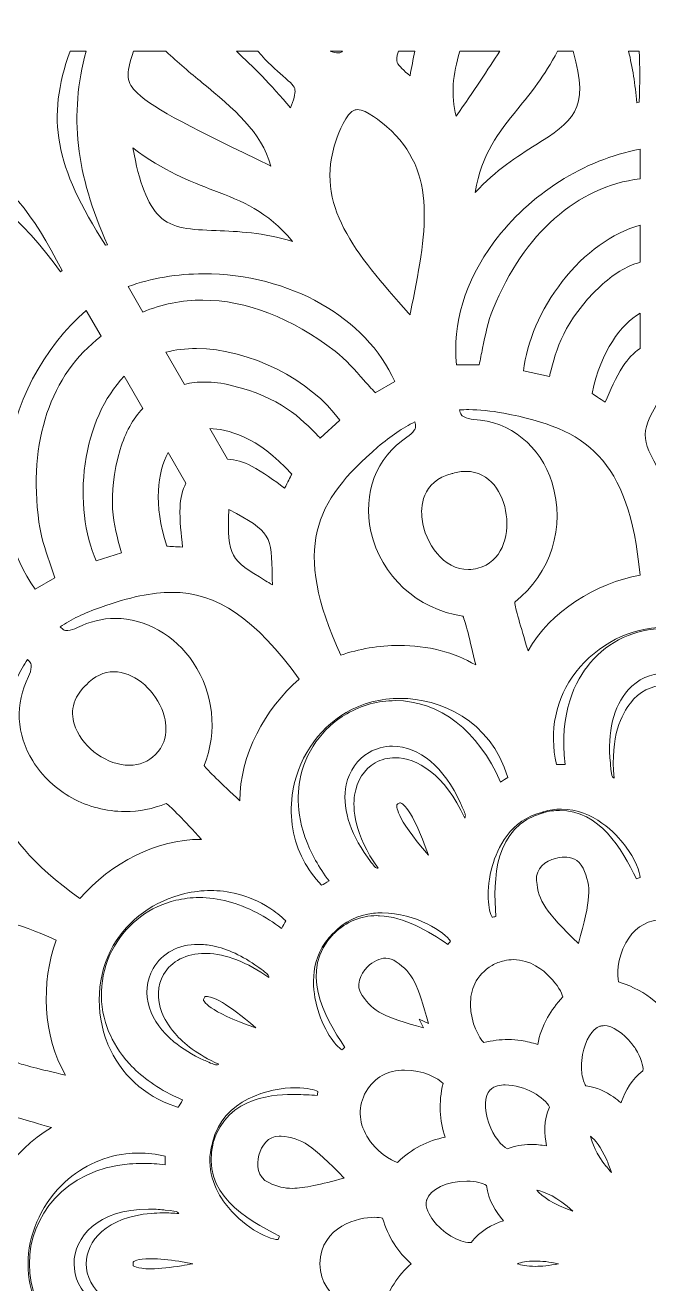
# Model space of a CAD drawing. Extents: x 80 to 1066, y -1043 to 43.
# Drawn here: x 831 to 906.6, y -303 to -150.4 of the extents above; entities that cross this region are included whole.
import ezdxf

# ---------------------------------------------------------------- set-up
doc = ezdxf.new("R2010")
doc.units = 0
doc.header["$MEASUREMENT"] = 0
doc.layers.add('Layer 1', color=7, linetype='Continuous', lineweight=0)

msp = doc.modelspace()

# ---------------------------------------------------------------- linework, layer by layer
at = {"layer": 'Layer 1'}
for points, knots in [([(1037.64, -94), (1037.64, -94), (1037.41, -92.59), (1037.41, -92.59), (1037.41, -92.59), (1036.56, -87.61), (1036.56, -87.61), (1036.56, -87.61), (1036.43, -86.88), (1036.43, -86.88), (1036.43, -86.88), (1035.02, -78.65), (1035.02, -78.65), (1035.02, -78.65), (1034.97, -78.35), (1034.97, -78.35), (1034.97, -78.35), (1034.37, -74.86), (1034.37, -74.86), (1034.37, -74.86), (1034.1, -73.29), (1034.1, -73.29), (1034.1, -73.29), (1034.1, -73.27), (1034.1, -73.27), (1034.1, -73.27), (1033.83, -71.7), (1033.83, -71.7), (1033.83, -71.7), (1031.07, -55.62), (1031.07, -55.62), (1031.07, -55.62), (938.54, -55.62), (938.54, -55.62), (931.26, -50.6), (929.44, -44.43), (929, -41.81), (928.95, -41.4), (928.9, -41.01), (928.85, -40.61), (928.85, -40.61), (928.85, -40.55), (928.85, -40.55), (928.7, -39.42), (928.54, -38.15), (928.68, -36.99), (929.2, -33.3), (930.32, -29.68), (932.12, -25.92), (932.89, -24.28), (933.68, -22.65), (934.46, -21.02), (935.26, -19.36), (936.06, -17.71), (936.85, -16.04), (943.64, -1.61), (944.02, 12.25), (937.97, 25.18), (934.38, 32.86), (928.56, 38.44), (920.67, 41.76), (920.67, 41.76), (918.1, 42.84), (918.1, 42.84), (918.1, 42.84), (918.14, 40.05), (918.14, 40.05), (918.16, 38.49), (919.03, 37.7), (919.5, 37.26), (919.56, 37.21), (919.62, 37.16), (919.67, 37.11), (929.55, 25.75), (932.25, 13), (927.93, -1.88), (926.79, -5.8), (925, -9.62), (923.29, -13.3), (922.3, -15.41), (921.28, -17.59), (920.37, -19.8), (917.8, -26.07), (915.23, -34.44), (918.1, -43.57), (919.66, -48.57), (922.19, -52.61), (925.63, -55.62), (925.63, -55.62), (891.38, -55.62), (891.38, -55.62), (891.38, -55.62), (890.22, -54.89), (890.22, -54.89), (890.17, -54.85), (890.12, -54.83), (890.07, -54.79), (889.67, -54.32), (889.17, -53.85), (888.48, -53.55), (881.42, -46.8), (879.8, -38.92), (883.53, -29.47), (884.24, -27.68), (884.9, -26.15), (885.55, -24.77), (886.2, -23.4), (886.86, -22.05), (887.54, -20.68), (889.59, -16.54), (891.7, -12.25), (893.01, -7.64), (897.39, 7.87), (895, 21.48), (885.89, 32.8), (882.56, 36.94), (878.42, 39.86), (872.87, 41.97), (872.87, 41.97), (870.86, 39.06), (870.86, 39.06), (873.72, 35.81), (875.98, 33.01), (877.75, 29.87), (884.21, 18.45), (884.48, 6.04), (878.57, -8.07), (877.77, -10), (876.87, -11.95), (875.99, -13.84), (873.82, -18.53), (871.58, -23.39), (870.43, -28.69), (868.13, -39.13), (871.24, -49.1), (878.6, -55.62), (878.6, -55.62), (779.85, -55.62), (779.85, -55.62), (779.85, -55.62), (776.82, -71.69), (776.82, -71.69), (776.82, -71.69), (776.53, -73.26), (776.53, -73.26), (776.53, -73.26), (776.52, -73.28), (776.52, -73.28), (776.52, -73.28), (776.23, -74.86), (776.23, -74.86), (776.23, -74.86), (775.47, -78.89), (775.47, -78.89), (775.47, -78.89), (775.31, -79.73), (775.31, -79.73), (775.31, -79.73), (775.17, -80.46), (775.17, -80.46), (775.17, -80.46), (775.14, -80.6), (775.14, -80.6), (775.14, -80.6), (774, -86.68), (774, -86.68), (774, -86.68), (773.71, -88.25), (773.71, -88.25), (773.71, -88.25), (773.03, -91.84), (773.03, -91.84), (773.03, -91.84), (772.73, -93.41), (772.73, -93.41), (772.73, -93.41), (772.73, -93.43), (772.73, -93.43), (772.73, -93.43), (772.62, -94), (772.62, -94), (772.62, -94), (744.87, -94), (744.87, -94), (744.87, -94), (744.87, -153.55), (744.87, -153.55), (744.87, -153.55), (770.08, -153.55), (770.08, -153.55), (770.08, -153.55), (782.66, -292.7), (782.66, -292.7), (782.66, -292.7), (788.84, -361.13), (788.84, -361.13), (788.84, -361.13), (799.67, -480.93), (799.67, -480.93), (799.67, -480.93), (1009.41, -480.93), (1009.41, -480.93), (1009.41, -480.93), (1020.46, -361.13), (1020.46, -361.13), (1020.46, -361.13), (1020.47, -361.13), (1020.47, -361.13), (1020.47, -361.13), (1029.65, -261.88), (1029.65, -261.88), (1029.65, -261.88), (1031.75, -239.09), (1031.75, -239.09), (1031.75, -239.09), (1039.64, -153.55), (1039.64, -153.55), (1039.64, -153.55), (1065.95, -153.55), (1065.95, -153.55), (1065.95, -153.55), (1065.95, -94), (1065.95, -94), (1065.95, -94), (1037.64, -94), (1037.64, -94)], [0, 0, 0, 0, 1, 1, 1, 2, 2, 2, 3, 3, 3, 4, 4, 4, 5, 5, 5, 6, 6, 6, 7, 7, 7, 8, 8, 8, 9, 9, 9, 10, 10, 10, 11, 11, 11, 12, 12, 12, 13, 13, 13, 14, 14, 14, 15, 15, 15, 16, 16, 16, 17, 17, 17, 18, 18, 18, 19, 19, 19, 20, 20, 20, 21, 21, 21, 22, 22, 22, 23, 23, 23, 24, 24, 24, 25, 25, 25, 26, 26, 26, 27, 27, 27, 28, 28, 28, 29, 29, 29, 30, 30, 30, 31, 31, 31, 32, 32, 32, 33, 33, 33, 34, 34, 34, 35, 35, 35, 36, 36, 36, 37, 37, 37, 38, 38, 38, 39, 39, 39, 40, 40, 40, 41, 41, 41, 42, 42, 42, 43, 43, 43, 44, 44, 44, 45, 45, 45, 46, 46, 46, 47, 47, 47, 48, 48, 48, 49, 49, 49, 50, 50, 50, 51, 51, 51, 52, 52, 52, 53, 53, 53, 54, 54, 54, 55, 55, 55, 56, 56, 56, 57, 57, 57, 58, 58, 58, 59, 59, 59, 60, 60, 60, 61, 61, 61, 62, 62, 62, 63, 63, 63, 64, 64, 64, 65, 65, 65, 66, 66, 66, 67, 67, 67, 68, 68, 68, 69, 69, 69, 70, 70, 70, 71, 71, 71, 72, 72, 72, 73, 73, 73, 74, 74, 74, 75, 75, 75, 75]), ([(836.4, -153.55), (836.4, -153.55), (838.35, -153.55), (838.35, -153.55), (836.28, -161.27), (837.09, -168.48), (840.95, -177.01), (840.95, -177.01), (840.71, -177.08), (840.71, -177.08), (834.55, -167.49), (833.48, -161.7), (836.4, -153.55)], [0, 0, 0, 0, 1, 1, 1, 2, 2, 2, 3, 3, 3, 4, 4, 4, 4]), ([(860.76, -167.47), (860.76, -167.47), (860.72, -167.45), (860.72, -167.45), (851.64, -163.04), (846.63, -160.6), (844.56, -158.61), (843.25, -157.34), (843.11, -156.43), (844.11, -153.55), (844.11, -153.55), (848.04, -153.55), (848.04, -153.55), (849.5, -154.93), (850.99, -156.17), (852.45, -157.37), (856.27, -160.53), (859.66, -163.32), (860.76, -167.47)], [0, 0, 0, 0, 1, 1, 1, 2, 2, 2, 3, 3, 3, 4, 4, 4, 5, 5, 5, 6, 6, 6, 6]), ([(862.22, -156.52), (863.28, -157.44), (863.65, -157.8), (863.7, -158.22), (863.75, -158.71), (863.52, -159.51), (863.17, -160.4), (860.74, -157.56), (858.56, -155.36), (856.6, -153.55), (856.6, -153.55), (859.2, -153.55), (859.2, -153.55), (860.38, -154.91), (861.43, -155.82), (862.22, -156.52)], [0, 0, 0, 0, 1, 1, 1, 2, 2, 2, 3, 3, 3, 4, 4, 4, 5, 5, 5, 5]), ([(869.46, -153.55), (869.35, -153.63), (869.25, -153.69), (869.15, -153.74), (869.09, -153.74), (869.03, -153.74), (868.97, -153.74), (868.67, -153.74), (868.32, -153.68), (867.96, -153.55), (867.96, -153.55), (869.46, -153.55), (869.46, -153.55)], [0, 0, 0, 0, 1, 1, 1, 2, 2, 2, 3, 3, 3, 4, 4, 4, 4]), ([(876.25, -153.55), (876.25, -153.55), (878.26, -153.55), (878.26, -153.55), (878.04, -154.52), (877.84, -155.51), (877.66, -156.51), (876.91, -155.92), (876.3, -155.35), (876.11, -154.9), (875.98, -154.61), (876.03, -154.25), (876.25, -153.55)], [0, 0, 0, 0, 1, 1, 1, 2, 2, 2, 3, 3, 3, 4, 4, 4, 4]), ([(883.28, -161.44), (882.56, -158.88), (882.88, -156.34), (883.69, -153.55), (883.69, -153.55), (888.56, -153.55), (888.56, -153.55), (887.13, -155.74), (885.37, -158.36), (883.28, -161.44)], [0, 0, 0, 0, 1, 1, 1, 2, 2, 2, 3, 3, 3, 3]), ([(895.55, -153.55), (895.55, -153.55), (897.45, -153.55), (897.45, -153.55), (899.57, -160.71), (897.28, -162.15), (892.93, -164.89), (890.69, -166.31), (888.08, -167.96), (885.56, -170.68), (886.4, -165.88), (888.38, -163.44), (890.74, -160.54), (892.27, -158.66), (894, -156.54), (895.55, -153.55)], [0, 0, 0, 0, 1, 1, 1, 2, 2, 2, 3, 3, 3, 4, 4, 4, 5, 5, 5, 5]), ([(904.19, -153.55), (904.19, -153.55), (905.46, -153.55), (905.46, -153.55), (905.57, -155.36), (905.57, -157.37), (905.45, -159.73), (905.45, -159.73), (905.2, -159.79), (905.2, -159.79), (904.98, -157.55), (904.65, -155.49), (904.19, -153.55)], [0, 0, 0, 0, 1, 1, 1, 2, 2, 2, 3, 3, 3, 4, 4, 4, 4]), ([(868.7, -164.34), (868.99, -163.5), (869.89, -160.96), (870.99, -160.66), (871.07, -160.64), (871.16, -160.62), (871.25, -160.62), (872.42, -160.62), (874.17, -162.13), (874.83, -162.7), (881.17, -168.15), (879.64, -175.69), (877.71, -185.25), (877.7, -185.33), (877.68, -185.42), (877.66, -185.51), (877.6, -185.44), (877.54, -185.38), (877.47, -185.3), (871.03, -178), (865.95, -172.23), (868.7, -164.34)], [0, 0, 0, 0, 1, 1, 1, 2, 2, 2, 3, 3, 3, 4, 4, 4, 5, 5, 5, 6, 6, 6, 7, 7, 7, 7]), ([(777.88, -165), (777.8, -165), (777.74, -165), (777.67, -164.99), (777.61, -164.98), (777.54, -164.97), (777.48, -164.95), (777.48, -164.95), (777.41, -164.19), (777.41, -164.19), (777.44, -164.18), (777.46, -164.18), (777.49, -164.18), (777.49, -164.18), (777.6, -164.18), (777.6, -164.18), (780.88, -164.11), (783.96, -164.04), (786.84, -163.97), (792.81, -163.83), (797.96, -163.7), (802.43, -163.7), (822.78, -163.7), (828.34, -166.35), (835.43, -180.13), (835.43, -180.13), (835.24, -180.3), (835.24, -180.3), (825.7, -166.99), (815.66, -164.59), (798.63, -164.59), (795.05, -164.59), (791.1, -164.7), (786.91, -164.8), (784.08, -164.88), (781.13, -164.95), (777.99, -165), (777.99, -165), (777.88, -165), (777.88, -165)], [0, 0, 0, 0, 1, 1, 1, 2, 2, 2, 3, 3, 3, 4, 4, 4, 5, 5, 5, 6, 6, 6, 7, 7, 7, 8, 8, 8, 9, 9, 9, 10, 10, 10, 11, 11, 11, 12, 12, 12, 13, 13, 13, 13]), ([(863.41, -176.61), (859.87, -175.52), (856.78, -175.4), (854.13, -175.29), (851.05, -175.18), (848.83, -175.09), (847.25, -173.55), (845.82, -172.15), (844.77, -169.48), (844.04, -165.27), (847.75, -168.1), (850.95, -169.32), (853.85, -170.43), (857.34, -171.76), (860.28, -172.88), (863.41, -176.61)], [0, 0, 0, 0, 1, 1, 1, 2, 2, 2, 3, 3, 3, 4, 4, 4, 5, 5, 5, 5]), ([(905.58, -165.42), (905.58, -165.42), (905.58, -169.01), (905.58, -169.01), (897.94, -169.96), (891.5, -175.63), (887.75, -184.79), (887.11, -186.36), (886.78, -187.99), (886.47, -189.57), (886.33, -190.26), (886.2, -190.92), (886.04, -191.56), (886.04, -191.57), (886.04, -191.57), (886.04, -191.58), (886.04, -191.58), (883.31, -191.58), (883.31, -191.58), (882.76, -186.66), (884.34, -181.42), (887.84, -176.7), (892.15, -170.88), (898.82, -166.68), (905.58, -165.42)], [0, 0, 0, 0, 1, 1, 1, 2, 2, 2, 3, 3, 3, 4, 4, 4, 5, 5, 5, 6, 6, 6, 7, 7, 7, 8, 8, 8, 8]), ([(900.72, -182.07), (896.28, -186.29), (895.42, -189.72), (894.64, -192.74), (894.62, -192.83), (894.6, -192.91), (894.58, -193), (894.58, -193), (891.44, -192.31), (891.44, -192.31), (891.79, -188.85), (893.52, -184.82), (896.14, -181.46), (898.85, -177.99), (902.21, -175.58), (905.58, -174.64), (905.58, -174.64), (905.58, -179.13), (905.58, -179.13), (903.89, -179.62), (902.29, -180.59), (900.72, -182.07)], [0, 0, 0, 0, 1, 1, 1, 2, 2, 2, 3, 3, 3, 4, 4, 4, 5, 5, 5, 6, 6, 6, 7, 7, 7, 7]), ([(852.6, -180.54), (863.07, -180.54), (872.39, -185.85), (875.8, -193.59), (875.8, -193.59), (873.44, -194.96), (873.44, -194.96), (873.43, -194.95), (873.43, -194.95), (873.43, -194.94), (872.97, -194.47), (872.53, -193.96), (872.06, -193.43), (871, -192.22), (869.9, -190.97), (868.56, -189.93), (863.31, -185.87), (857.76, -183.73), (852.52, -183.73), (849.97, -183.73), (847.53, -184.22), (845.23, -185.18), (845.23, -185.18), (843.44, -182.08), (843.44, -182.08), (846.27, -181.07), (849.4, -180.54), (852.6, -180.54)], [0, 0, 0, 0, 1, 1, 1, 2, 2, 2, 3, 3, 3, 4, 4, 4, 5, 5, 5, 6, 6, 6, 7, 7, 7, 8, 8, 8, 9, 9, 9, 9]), ([(838.38, -184.99), (838.38, -184.99), (840.18, -188.1), (840.18, -188.1), (834.04, -192.75), (831.3, -200.87), (832.63, -210.67), (832.86, -212.35), (833.39, -213.93), (833.91, -215.46), (834.13, -216.13), (834.35, -216.76), (834.54, -217.4), (834.54, -217.41), (834.54, -217.41), (834.54, -217.42), (834.54, -217.42), (832.18, -218.78), (832.18, -218.78), (829.24, -214.78), (827.99, -209.46), (828.66, -203.63), (829.48, -196.44), (833.15, -189.46), (838.38, -184.99)], [0, 0, 0, 0, 1, 1, 1, 2, 2, 2, 3, 3, 3, 4, 4, 4, 5, 5, 5, 6, 6, 6, 7, 7, 7, 8, 8, 8, 8]), ([(905.58, -185.3), (905.58, -185.3), (905.58, -189.59), (905.58, -189.59), (904.78, -190.12), (904.08, -190.85), (903.5, -191.77), (902.62, -193.15), (901.97, -194.65), (901.36, -196.11), (900.67, -195.67), (900.1, -195.3), (899.75, -195.05), (900.88, -189.79), (903.25, -186.72), (905.58, -185.3)], [0, 0, 0, 0, 1, 1, 1, 2, 2, 2, 3, 3, 3, 4, 4, 4, 5, 5, 5, 5]), ([(855.97, -194.07), (854.84, -193.79), (853.76, -193.66), (852.76, -193.66), (851.91, -193.66), (851.08, -193.75), (850.29, -193.95), (850.29, -193.95), (848.04, -190.05), (848.04, -190.05), (849.21, -189.75), (850.44, -189.6), (851.75, -189.6), (858.16, -189.6), (865.64, -193.41), (869.13, -198.29), (869.13, -198.29), (866.75, -200.46), (866.75, -200.46), (866.69, -200.38), (866.63, -200.32), (866.56, -200.26), (864.39, -198.03), (861.92, -195.5), (855.97, -194.07)], [0, 0, 0, 0, 1, 1, 1, 2, 2, 2, 3, 3, 3, 4, 4, 4, 5, 5, 5, 6, 6, 6, 7, 7, 7, 8, 8, 8, 8]), ([(845.24, -196.86), (844.01, -198.13), (843.12, -199.77), (842.5, -201.84), (840.77, -207.7), (841.73, -211.1), (842.57, -214.1), (842.6, -214.2), (842.62, -214.29), (842.65, -214.38), (842.65, -214.38), (839.58, -215.34), (839.58, -215.34), (838.16, -212.18), (837.64, -207.82), (838.23, -203.6), (838.84, -199.24), (840.54, -195.48), (842.99, -192.97), (842.99, -192.97), (845.24, -196.86), (845.24, -196.86)], [0, 0, 0, 0, 1, 1, 1, 2, 2, 2, 3, 3, 3, 4, 4, 4, 5, 5, 5, 6, 6, 6, 7, 7, 7, 7]), ([(908.49, -194.96), (911.63, -199.87), (911.36, -200.33), (908.95, -204.68), (908.81, -204.94), (908.65, -205.22), (908.49, -205.5), (908.34, -205.22), (908.19, -204.94), (908.04, -204.68), (905.63, -200.33), (905.38, -199.87), (908.49, -194.96)], [0, 0, 0, 0, 1, 1, 1, 2, 2, 2, 3, 3, 3, 4, 4, 4, 4]), ([(884.78, -197.01), (886.06, -197.01), (887.46, -197.15), (889.05, -197.45), (899.06, -199.32), (904.18, -202.81), (905.59, -217.07), (900.25, -218.06), (894.69, -221.44), (891.98, -226.25), (891.06, -223.2), (890.43, -221.09), (890.37, -220.37), (894.78, -216.87), (896.56, -211.21), (894.9, -205.9), (893.49, -201.4), (889.85, -198.44), (885.4, -198.19), (884.94, -198.16), (884.55, -198.06), (884.23, -197.89), (884, -197.78), (883.93, -197.7), (883.89, -197.64), (883.78, -197.48), (883.71, -197.27), (883.65, -197.05), (884.02, -197.02), (884.4, -197.01), (884.78, -197.01)], [0, 0, 0, 0, 1, 1, 1, 2, 2, 2, 3, 3, 3, 4, 4, 4, 5, 5, 5, 6, 6, 6, 7, 7, 7, 8, 8, 8, 9, 9, 9, 10, 10, 10, 10]), ([(858.41, -203.85), (857.45, -203.34), (856.48, -203.06), (855.52, -203.01), (855.52, -203.01), (853.38, -199.3), (853.38, -199.3), (855.38, -199.35), (859.11, -200.19), (863.31, -204.82), (863.12, -205.21), (862.81, -205.82), (862.44, -206.54), (861.17, -205.58), (859.87, -204.61), (858.41, -203.85)], [0, 0, 0, 0, 1, 1, 1, 2, 2, 2, 3, 3, 3, 4, 4, 4, 5, 5, 5, 5]), ([(872.92, -211.79), (874.14, -217.21), (878.51, -221.23), (884.08, -222.05), (884.4, -222.72), (884.9, -224.86), (885.63, -227.98), (883.05, -226.45), (879.82, -225.61), (876.33, -225.61), (873.88, -225.61), (871.46, -226.02), (869.25, -226.8), (863.34, -213.75), (866.04, -208.18), (873.76, -201.54), (875.34, -200.19), (876.79, -199.2), (878.24, -198.5), (878.31, -198.72), (878.34, -198.94), (878.33, -199.14), (878.32, -199.23), (878.27, -199.36), (878.17, -199.51), (877.97, -199.82), (877.68, -200.11), (877.29, -200.35), (873.57, -202.8), (871.89, -207.18), (872.92, -211.79)], [0, 0, 0, 0, 1, 1, 1, 2, 2, 2, 3, 3, 3, 4, 4, 4, 5, 5, 5, 6, 6, 6, 7, 7, 7, 8, 8, 8, 9, 9, 9, 10, 10, 10, 10]), ([(850.07, -213.68), (849.26, -213.64), (848.58, -213.61), (848.15, -213.57), (846.5, -208.45), (847.02, -204.6), (848.32, -202.21), (848.32, -202.21), (850.47, -205.93), (850.47, -205.93), (850.05, -206.77), (849.8, -207.77), (849.75, -208.85), (849.69, -210.49), (849.88, -212.11), (850.07, -213.68)], [0, 0, 0, 0, 1, 1, 1, 2, 2, 2, 3, 3, 3, 4, 4, 4, 5, 5, 5, 5]), ([(884.46, -204.5), (887.35, -204.5), (888.99, -207.13), (889.34, -209.75), (889.69, -212.43), (888.76, -215.48), (885.9, -216.25), (885.51, -216.35), (885.12, -216.41), (884.74, -216.41), (881.74, -216.41), (879.49, -213.24), (879.12, -210.29), (878.96, -208.95), (878.98, -205.71), (882.79, -204.74), (882.79, -204.74), (882.84, -204.74), (882.84, -204.74), (883.4, -204.57), (883.95, -204.5), (884.46, -204.5)], [0, 0, 0, 0, 1, 1, 1, 2, 2, 2, 3, 3, 3, 4, 4, 4, 5, 5, 5, 6, 6, 6, 7, 7, 7, 7]), ([(860.96, -218.25), (860.67, -218.07), (860.4, -217.91), (860.14, -217.76), (855.89, -215.2), (855.43, -214.92), (855.68, -209.12), (860.84, -211.8), (860.85, -212.34), (860.93, -217.3), (860.94, -217.6), (860.95, -217.92), (860.96, -218.25)], [0, 0, 0, 0, 1, 1, 1, 2, 2, 2, 3, 3, 3, 4, 4, 4, 4]), ([(840.09, -220.99), (843.66, -219.74), (846.34, -219.17), (848.75, -219.17), (854.25, -219.17), (858.92, -222.34), (864.21, -229.71), (860.09, -233.24), (856.97, -238.95), (857.02, -244.46), (854.7, -242.28), (853.11, -240.78), (852.68, -240.18), (854.32, -236.03), (853.84, -231.37), (851.36, -227.69), (849.1, -224.34), (845.56, -222.33), (841.91, -222.33), (840.32, -222.33), (838.77, -222.71), (837.3, -223.45), (836.88, -223.66), (836.49, -223.77), (836.13, -223.79), (836.13, -223.79), (836.03, -223.79), (836.03, -223.79), (835.89, -223.79), (835.79, -223.77), (835.71, -223.74), (835.54, -223.65), (835.37, -223.51), (835.21, -223.34), (836.55, -222.44), (838.14, -221.68), (840.09, -220.99)], [0, 0, 0, 0, 1, 1, 1, 2, 2, 2, 3, 3, 3, 4, 4, 4, 5, 5, 5, 6, 6, 6, 7, 7, 7, 8, 8, 8, 9, 9, 9, 10, 10, 10, 11, 11, 11, 12, 12, 12, 12]), ([(908.49, -223.41), (908.49, -223.41), (908.52, -223.41), (908.52, -223.41), (912.53, -223.41), (916.62, -225.49), (919.19, -228.83), (921.67, -232.05), (922.5, -236.02), (921.54, -240.04), (921.4, -240.05), (921.17, -240.06), (920.85, -240.06), (920.74, -240.06), (920.62, -240.06), (920.51, -240.06), (921.27, -233.77), (919.32, -229.9), (917.48, -227.72), (916.36, -226.4), (914.98, -225.37), (913.44, -224.66), (911.92, -223.95), (910.23, -223.57), (908.49, -223.56), (905.03, -223.57), (901.75, -225.08), (899.53, -227.72), (897.69, -229.89), (895.73, -233.76), (896.49, -240.06), (896.37, -240.06), (896.25, -240.06), (896.15, -240.06), (895.82, -240.06), (895.6, -240.05), (895.44, -240.04), (894.5, -236.02), (895.33, -232.05), (897.8, -228.83), (900.37, -225.49), (904.46, -223.41), (908.49, -223.41)], [0, 0, 0, 0, 1, 1, 1, 2, 2, 2, 3, 3, 3, 4, 4, 4, 5, 5, 5, 6, 6, 6, 7, 7, 7, 8, 8, 8, 9, 9, 9, 10, 10, 10, 11, 11, 11, 12, 12, 12, 13, 13, 13, 14, 14, 14, 14]), ([(831.87, -239.6), (833.04, -241.5), (834.7, -243.04), (836.63, -244.1), (838.57, -245.16), (840.79, -245.75), (843.07, -245.75), (844.77, -245.75), (846.46, -245.42), (848.08, -244.78), (848.69, -245.2), (850.19, -246.8), (852.37, -249.13), (852.37, -249.13), (852.24, -249.13), (852.24, -249.13), (847, -249.13), (841.31, -251.96), (837.61, -256.31), (825.97, -247.97), (825.52, -241.78), (828.89, -232.19), (829.58, -230.22), (830.34, -228.64), (831.24, -227.31), (831.42, -227.47), (831.56, -227.64), (831.64, -227.8), (831.66, -227.84), (831.7, -227.94), (831.69, -228.23), (831.67, -228.59), (831.56, -228.98), (831.35, -229.39), (829.7, -232.67), (829.89, -236.39), (831.87, -239.6)], [0, 0, 0, 0, 1, 1, 1, 2, 2, 2, 3, 3, 3, 4, 4, 4, 5, 5, 5, 6, 6, 6, 7, 7, 7, 8, 8, 8, 9, 9, 9, 10, 10, 10, 11, 11, 11, 12, 12, 12, 12]), ([(846.76, -238.85), (845.9, -239.71), (844.84, -240.14), (843.6, -240.14), (840.97, -240.14), (838.1, -238.16), (837.08, -235.62), (836.54, -234.32), (836.33, -232.36), (838.31, -230.44), (838.31, -230.44), (838.35, -230.41), (838.35, -230.41), (839.38, -229.35), (840.52, -228.8), (841.74, -228.8), (844.01, -228.8), (846.45, -230.7), (847.53, -233.31), (847.95, -234.32), (848.72, -236.88), (846.76, -238.85)], [0, 0, 0, 0, 1, 1, 1, 2, 2, 2, 3, 3, 3, 4, 4, 4, 5, 5, 5, 6, 6, 6, 7, 7, 7, 7]), ([(915.03, -239.88), (915.03, -239.88), (915.01, -240.05), (915.01, -240.05), (914.92, -241.02), (914.87, -241.38), (914.74, -241.54), (914.7, -241.58), (914.64, -241.64), (914.58, -241.7), (915.05, -236.63), (913.62, -233.88), (912.6, -232.59), (911.5, -231.21), (910.04, -230.46), (908.5, -230.46), (908.5, -230.46), (908.49, -230.46), (908.49, -230.46), (906.95, -230.46), (905.49, -231.21), (904.4, -232.59), (903.37, -233.88), (901.94, -236.63), (902.42, -241.7), (902.35, -241.64), (902.29, -241.58), (902.25, -241.53), (902.12, -241.37), (902.07, -241.02), (901.98, -240.04), (901.98, -240.04), (901.97, -239.88), (901.97, -239.88), (901.59, -236.12), (902.36, -232.97), (904.14, -231), (905.31, -229.7), (906.86, -228.99), (908.49, -228.99), (910.14, -228.99), (911.68, -229.7), (912.85, -231), (914.63, -232.97), (915.4, -236.12), (915.03, -239.88)], [0, 0, 0, 0, 1, 1, 1, 2, 2, 2, 3, 3, 3, 4, 4, 4, 5, 5, 5, 6, 6, 6, 7, 7, 7, 8, 8, 8, 9, 9, 9, 10, 10, 10, 11, 11, 11, 12, 12, 12, 13, 13, 13, 14, 14, 14, 15, 15, 15, 15]), ([(888.63, -242.17), (885.96, -235.96), (881.26, -232.3), (875.87, -232.3), (873.81, -232.3), (871.78, -232.85), (869.98, -233.89), (866.98, -235.62), (864.91, -238.57), (864.29, -241.97), (863.87, -244.3), (863.96, -247.7), (866.21, -251.69), (866.66, -252.49), (867.19, -253.33), (867.83, -254.17), (867.48, -254.38), (867.15, -254.57), (866.92, -254.68), (866.04, -253.74), (865.3, -252.72), (864.73, -251.63), (863.47, -249.24), (862.99, -246.56), (863.36, -243.78), (863.91, -239.6), (866.42, -235.75), (869.91, -233.75), (871.84, -232.62), (874.11, -232.03), (876.49, -232.03), (881.22, -232.03), (887.41, -234.56), (889.52, -241.63), (889.3, -241.78), (888.98, -241.97), (888.63, -242.17)], [0, 0, 0, 0, 1, 1, 1, 2, 2, 2, 3, 3, 3, 4, 4, 4, 5, 5, 5, 6, 6, 6, 7, 7, 7, 8, 8, 8, 9, 9, 9, 10, 10, 10, 11, 11, 11, 12, 12, 12, 12]), ([(875.86, -239.22), (874.98, -239.22), (874.16, -239.43), (873.43, -239.85), (872.09, -240.63), (871.21, -242.01), (870.94, -243.75), (870.7, -245.38), (870.84, -248.48), (873.78, -252.63), (873.7, -252.61), (873.62, -252.6), (873.56, -252.57), (873.37, -252.49), (873.15, -252.21), (872.58, -251.42), (872.58, -251.42), (872.49, -251.28), (872.49, -251.28), (870.28, -248.21), (869.37, -245.1), (869.92, -242.5), (870.29, -240.8), (871.27, -239.4), (872.7, -238.58), (873.54, -238.09), (874.53, -237.83), (875.53, -237.83), (878.8, -237.83), (881.81, -240.36), (883.8, -244.75), (883.8, -244.75), (883.86, -244.9), (883.86, -244.9), (884.27, -245.79), (884.41, -246.12), (884.37, -246.33), (884.37, -246.39), (884.34, -246.47), (884.32, -246.55), (881.85, -241.21), (878.47, -239.22), (875.86, -239.22)], [0, 0, 0, 0, 1, 1, 1, 2, 2, 2, 3, 3, 3, 4, 4, 4, 5, 5, 5, 6, 6, 6, 7, 7, 7, 8, 8, 8, 9, 9, 9, 10, 10, 10, 11, 11, 11, 12, 12, 12, 13, 13, 13, 14, 14, 14, 14]), ([(879.89, -251.05), (875.74, -246.24), (876.03, -245.03), (876.09, -244.91), (876.09, -244.9), (876.13, -244.87), (876.2, -244.83), (876.2, -244.83), (876.28, -244.79), (876.28, -244.79), (876.28, -244.79), (876.36, -244.74), (876.36, -244.74), (876.41, -244.7), (876.46, -244.69), (876.47, -244.68), (876.65, -244.71), (877.84, -245.15), (879.89, -251.05)], [0, 0, 0, 0, 1, 1, 1, 2, 2, 2, 3, 3, 3, 4, 4, 4, 5, 5, 5, 6, 6, 6, 6]), ([(903.7, -249.81), (905.06, -251.59), (905.57, -253.14), (905.57, -253.76), (905.43, -253.82), (905.29, -253.87), (905.13, -253.93), (903.35, -250.23), (900.67, -245.62), (895.82, -245.62), (895.18, -245.62), (894.52, -245.71), (893.86, -245.88), (893.86, -245.88), (893.82, -245.89), (893.82, -245.89), (887.81, -247.59), (887.75, -253.95), (888.08, -258.5), (887.92, -258.53), (887.76, -258.55), (887.61, -258.58), (887.2, -257.84), (886.81, -255.3), (887.66, -252.31), (888.24, -250.29), (889.8, -246.75), (893.77, -245.81), (893.77, -245.81), (893.82, -245.8), (893.82, -245.8), (893.82, -245.8), (893.86, -245.78), (893.86, -245.78), (894.58, -245.57), (895.31, -245.46), (896.03, -245.46), (899.93, -245.46), (902.69, -248.51), (903.7, -249.81)], [0, 0, 0, 0, 1, 1, 1, 2, 2, 2, 3, 3, 3, 4, 4, 4, 5, 5, 5, 6, 6, 6, 7, 7, 7, 8, 8, 8, 9, 9, 9, 10, 10, 10, 11, 11, 11, 12, 12, 12, 13, 13, 13, 13]), ([(893.02, -254.12), (892.88, -252.63), (894.12, -251.75), (895.32, -251.43), (895.68, -251.33), (896.04, -251.28), (896.39, -251.28), (897.15, -251.28), (898.15, -251.51), (898.66, -252.61), (899.74, -254.93), (899.58, -256.37), (898.09, -261.77), (894.1, -257.84), (893.25, -256.66), (893.02, -254.12)], [0, 0, 0, 0, 1, 1, 1, 2, 2, 2, 3, 3, 3, 4, 4, 4, 5, 5, 5, 5]), ([(841, -273.96), (839.39, -270.06), (839.64, -265.48), (841.65, -262), (843.47, -258.85), (846.69, -256.56), (850.32, -255.71), (851.35, -255.47), (852.4, -255.33), (853.48, -255.33), (855.39, -255.33), (858.01, -255.75), (860.63, -257.47), (861.28, -257.9), (861.94, -258.41), (862.58, -259.01), (862.47, -259.26), (862.28, -259.58), (862.08, -259.93), (861.1, -259.19), (860.11, -258.57), (859.11, -258.04), (856.76, -256.82), (854.38, -256.19), (852.07, -256.19), (851.1, -256.19), (850.15, -256.3), (849.25, -256.52), (846.12, -257.25), (843.44, -259.23), (841.79, -262.08), (840.06, -265.08), (839.73, -268.68), (840.9, -271.93), (840.96, -272.09), (841.02, -272.25), (841.09, -272.41), (841.09, -272.42), (841.09, -272.42), (841.09, -272.42), (841.6, -273.64), (842.39, -275.02), (843.64, -276.38), (844.9, -277.74), (846.62, -279.08), (848.97, -280.23), (849.32, -280.4), (849.69, -280.56), (850.07, -280.73), (849.87, -281.08), (849.68, -281.4), (849.53, -281.62), (849.4, -281.58), (849.26, -281.54), (849.13, -281.49), (845.37, -280.24), (842.53, -277.61), (841, -274), (841, -274), (841, -273.98), (841, -273.98), (841, -273.97), (841, -273.97), (841, -273.96)], [0, 0, 0, 0, 1, 1, 1, 2, 2, 2, 3, 3, 3, 4, 4, 4, 5, 5, 5, 6, 6, 6, 7, 7, 7, 8, 8, 8, 9, 9, 9, 10, 10, 10, 11, 11, 11, 12, 12, 12, 13, 13, 13, 14, 14, 14, 15, 15, 15, 16, 16, 16, 17, 17, 17, 18, 18, 18, 19, 19, 19, 20, 20, 20, 21, 21, 21, 21]), ([(834.7, -261.35), (832.9, -266.47), (833.05, -272.97), (835.85, -277.72), (832.75, -276.99), (830.62, -276.49), (829.96, -276.18), (828.85, -268.74), (822.49, -264.73), (817.02, -264.73), (813.4, -264.73), (810.2, -266.43), (808.26, -269.39), (808.01, -269.78), (807.73, -270.07), (807.41, -270.27), (807.19, -270.41), (807.07, -270.42), (807.03, -270.43), (807.03, -270.43), (806.94, -270.43), (806.94, -270.43), (806.77, -270.43), (806.59, -270.39), (806.4, -270.33), (807.11, -268.89), (808.1, -267.43), (809.45, -265.86), (813.41, -261.24), (817.19, -258.17), (822.78, -258.17), (826.06, -258.17), (829.97, -259.21), (834.7, -261.35)], [0, 0, 0, 0, 1, 1, 1, 2, 2, 2, 3, 3, 3, 4, 4, 4, 5, 5, 5, 6, 6, 6, 7, 7, 7, 8, 8, 8, 9, 9, 9, 10, 10, 10, 11, 11, 11, 11]), ([(873.24, -258.09), (873.57, -258.06), (873.92, -258.04), (874.27, -258.04), (878.42, -258.04), (881.96, -260.46), (882.56, -261.49), (882.46, -261.61), (882.36, -261.74), (882.26, -261.87), (879.89, -260.26), (876.96, -258.5), (873.96, -258.39), (873.85, -258.38), (873.75, -258.38), (873.64, -258.38), (871.67, -258.38), (869.93, -259.1), (868.46, -260.53), (868.46, -260.53), (868.43, -260.56), (868.43, -260.56), (864.08, -265.04), (867.21, -270.57), (869.77, -274.35), (869.64, -274.46), (869.52, -274.55), (869.4, -274.65), (868.67, -274.22), (867.07, -272.22), (866.31, -269.19), (865.8, -267.16), (865.39, -263.32), (868.35, -260.51), (868.35, -260.51), (868.42, -260.45), (868.42, -260.45), (869.7, -259.09), (871.32, -258.3), (873.24, -258.09)], [0, 0, 0, 0, 1, 1, 1, 2, 2, 2, 3, 3, 3, 4, 4, 4, 5, 5, 5, 6, 6, 6, 7, 7, 7, 8, 8, 8, 9, 9, 9, 10, 10, 10, 11, 11, 11, 12, 12, 12, 13, 13, 13, 13]), ([(908.49, -269.91), (908.12, -269.47), (907.72, -269.07), (907.28, -268.7), (906.14, -267.73), (904.76, -266.99), (903.18, -266.49), (903.1, -266.46), (903.04, -266.44), (902.97, -266.42), (902.75, -265.68), (902.78, -263.59), (903.84, -261.67), (904.74, -260.05), (906.06, -259.11), (907.78, -258.88), (908.01, -258.85), (908.25, -258.82), (908.49, -258.82), (910.3, -258.86), (911.71, -259.59), (912.72, -260.99), (912.88, -261.21), (913.02, -261.43), (913.16, -261.67), (914.22, -263.59), (914.25, -265.68), (914.03, -266.42), (911.74, -267.11), (909.9, -268.27), (908.49, -269.91)], [0, 0, 0, 0, 1, 1, 1, 2, 2, 2, 3, 3, 3, 4, 4, 4, 5, 5, 5, 6, 6, 6, 7, 7, 7, 8, 8, 8, 9, 9, 9, 10, 10, 10, 10]), ([(852.65, -275.9), (851.24, -275.26), (850.02, -274.51), (849.01, -273.67), (847.55, -272.46), (846.53, -271.06), (846.04, -269.57), (845.51, -267.91), (845.67, -266.21), (846.49, -264.79), (847.56, -262.93), (849.56, -261.86), (851.97, -261.86), (852.54, -261.86), (853.13, -261.92), (853.73, -262.05), (855.49, -262.4), (857.34, -263.25), (859.19, -264.58), (859.19, -264.58), (859.32, -264.67), (859.32, -264.67), (860.12, -265.24), (860.4, -265.46), (860.47, -265.66), (860.5, -265.72), (860.52, -265.8), (860.53, -265.89), (857.9, -264.04), (855.3, -263.02), (852.98, -262.96), (852.98, -262.96), (852.78, -262.96), (852.78, -262.96), (850.53, -262.96), (848.69, -263.89), (847.75, -265.53), (846.99, -266.86), (846.91, -268.5), (847.56, -270.14), (847.82, -270.82), (848.29, -271.71), (849.15, -272.68), (850.22, -273.9), (851.88, -275.23), (854.45, -276.41), (854.32, -276.46), (854.23, -276.48), (854.16, -276.48), (853.94, -276.48), (853.44, -276.25), (852.81, -275.96), (852.81, -275.96), (852.65, -275.9), (852.65, -275.9)], [0, 0, 0, 0, 1, 1, 1, 2, 2, 2, 3, 3, 3, 4, 4, 4, 5, 5, 5, 6, 6, 6, 7, 7, 7, 8, 8, 8, 9, 9, 9, 10, 10, 10, 11, 11, 11, 12, 12, 12, 13, 13, 13, 14, 14, 14, 15, 15, 15, 16, 16, 16, 17, 17, 17, 18, 18, 18, 18]), ([(879.31, -271.97), (874.52, -270.71), (873.25, -270.06), (871.86, -268.08), (870.99, -266.86), (871.62, -265.48), (872.5, -264.6), (873.18, -263.93), (873.99, -263.53), (874.73, -263.53), (875.17, -263.53), (875.6, -263.68), (875.99, -263.96), (877.98, -265.36), (878.61, -266.63), (879.89, -271.46), (879.89, -271.46), (878.79, -270.92), (878.79, -270.92), (878.79, -270.92), (879.31, -271.97), (879.31, -271.97)], [0, 0, 0, 0, 1, 1, 1, 2, 2, 2, 3, 3, 3, 4, 4, 4, 5, 5, 5, 6, 6, 6, 7, 7, 7, 7]), ([(887.61, -264.42), (888.09, -264.15), (888.58, -263.96), (889.07, -263.84), (889.45, -263.75), (889.84, -263.71), (890.21, -263.71), (892.26, -263.71), (893.85, -265), (894.6, -265.78), (895.59, -266.77), (896.08, -267.76), (896.2, -268.24), (895.46, -269.03), (894.83, -269.87), (894.35, -270.74), (893.76, -271.78), (893.37, -272.87), (893.16, -274.02), (892.5, -273.79), (891.83, -273.62), (891.14, -273.52), (890.63, -273.44), (890.11, -273.41), (889.57, -273.41), (888.62, -273.41), (887.63, -273.52), (886.62, -273.77), (886.06, -273.24), (885.04, -271.41), (885, -269.22), (884.98, -268.25), (885.15, -267.38), (885.53, -266.63), (885.96, -265.74), (886.65, -265), (887.61, -264.42)], [0, 0, 0, 0, 1, 1, 1, 2, 2, 2, 3, 3, 3, 4, 4, 4, 5, 5, 5, 6, 6, 6, 7, 7, 7, 8, 8, 8, 9, 9, 9, 10, 10, 10, 11, 11, 11, 12, 12, 12, 12]), ([(858.95, -271.99), (852.96, -269.91), (852.6, -268.7), (852.58, -268.57), (852.59, -268.56), (852.6, -268.52), (852.65, -268.46), (852.65, -268.46), (852.73, -268.3), (852.73, -268.3), (852.77, -268.22), (852.8, -268.19), (852.8, -268.19), (852.81, -268.18), (852.84, -268.17), (852.92, -268.17), (853.7, -268.17), (855.38, -268.89), (858.95, -271.99)], [0, 0, 0, 0, 1, 1, 1, 2, 2, 2, 3, 3, 3, 4, 4, 4, 5, 5, 5, 6, 6, 6, 6]), ([(899.01, -279.03), (898.8, -278.72), (898.62, -278.21), (898.53, -277.58), (898.5, -277.3), (898.47, -276.99), (898.47, -276.65), (898.47, -276.2), (898.51, -275.71), (898.61, -275.2), (898.93, -273.44), (899.77, -272.09), (900.7, -271.8), (900.72, -271.79), (900.74, -271.79), (900.76, -271.78), (900.76, -271.78), (900.8, -271.77), (900.8, -271.77), (900.92, -271.74), (901.07, -271.72), (901.21, -271.72), (902.21, -271.72), (903.56, -272.61), (904.58, -273.92), (904.74, -274.12), (904.89, -274.33), (905.04, -274.55), (905.72, -275.63), (905.98, -276.6), (905.93, -277.18), (904.54, -278.24), (903.81, -279.6), (903.33, -280.93), (903.33, -280.93), (903.32, -280.92), (903.32, -280.92), (903.32, -280.92), (903.27, -281.09), (903.27, -281.09), (902.98, -280.84), (902.67, -280.6), (902.34, -280.37), (901.43, -279.72), (900.35, -279.2), (899.01, -279.03)], [0, 0, 0, 0, 1, 1, 1, 2, 2, 2, 3, 3, 3, 4, 4, 4, 5, 5, 5, 6, 6, 6, 7, 7, 7, 8, 8, 8, 9, 9, 9, 10, 10, 10, 11, 11, 11, 12, 12, 12, 13, 13, 13, 14, 14, 14, 15, 15, 15, 15]), ([(817.74, -287.6), (821.85, -287.6), (825.68, -285.73), (828.27, -282.47), (829.02, -282.54), (830.91, -283.11), (834.15, -284.08), (829.34, -286.79), (825.96, -292.35), (824.97, -297.69), (810.71, -296.29), (807.23, -291.16), (805.35, -281.15), (804.98, -279.11), (804.84, -277.36), (804.95, -275.75), (805.18, -275.81), (805.38, -275.88), (805.54, -275.99), (805.6, -276.03), (805.68, -276.1), (805.8, -276.33), (805.97, -276.65), (806.06, -277.04), (806.09, -277.5), (806.46, -284.13), (812.23, -287.6), (817.74, -287.6)], [0, 0, 0, 0, 1, 1, 1, 2, 2, 2, 3, 3, 3, 4, 4, 4, 5, 5, 5, 6, 6, 6, 7, 7, 7, 8, 8, 8, 9, 9, 9, 9]), ([(876.14, -288.3), (875.38, -288.11), (873.55, -287.02), (872.43, -285.13), (871.38, -283.33), (871.34, -281.51), (872.32, -279.7), (873.38, -277.97), (874.95, -277.1), (877, -277.1), (879.25, -277.1), (881.13, -278.14), (881.67, -278.72), (881.12, -281.05), (881.21, -283.23), (881.93, -285.25), (879.82, -285.64), (877.87, -286.66), (876.14, -288.3)], [0, 0, 0, 0, 1, 1, 1, 2, 2, 2, 3, 3, 3, 4, 4, 4, 5, 5, 5, 6, 6, 6, 6]), ([(853.69, -285.96), (853.69, -285.96), (853.7, -285.91), (853.7, -285.91), (853.7, -285.91), (853.71, -285.87), (853.71, -285.87), (854.95, -280.64), (860.63, -279.25), (863.78, -279.25), (865.22, -279.25), (866.11, -279.51), (866.48, -279.71), (866.45, -279.86), (866.43, -280.02), (866.4, -280.18), (865.55, -280.12), (864.64, -280.07), (863.72, -280.07), (861.67, -280.07), (855.45, -280.07), (853.79, -285.91), (853.79, -285.91), (853.78, -285.96), (853.78, -285.96), (852.25, -292.01), (857.73, -295.23), (861.84, -297.23), (861.78, -297.38), (861.73, -297.53), (861.66, -297.67), (860.3, -297.63), (857.23, -295.97), (855.23, -293.28), (854.01, -291.66), (852.76, -289.06), (853.69, -285.96)], [0, 0, 0, 0, 1, 1, 1, 2, 2, 2, 3, 3, 3, 4, 4, 4, 5, 5, 5, 6, 6, 6, 7, 7, 7, 8, 8, 8, 9, 9, 9, 10, 10, 10, 11, 11, 11, 12, 12, 12, 12]), ([(894.22, -286.28), (894.22, -286.28), (894.17, -286.27), (894.17, -286.27), (894.17, -286.27), (894.17, -286.31), (894.17, -286.31), (893.57, -286.19), (892.93, -286.12), (892.28, -286.12), (891.29, -286.12), (890.38, -286.3), (889.5, -286.66), (888.78, -286.33), (887.8, -285.14), (887.24, -283.56), (886.62, -281.83), (886.68, -280.21), (887.39, -279.51), (887.39, -279.51), (887.41, -279.49), (887.41, -279.49), (887.89, -279.01), (888.65, -278.91), (889.22, -278.91), (891.6, -278.91), (894.06, -280.48), (894.57, -281.59), (893.87, -283.27), (893.95, -284.87), (894.22, -286.28)], [0, 0, 0, 0, 1, 1, 1, 2, 2, 2, 3, 3, 3, 4, 4, 4, 5, 5, 5, 6, 6, 6, 7, 7, 7, 8, 8, 8, 9, 9, 9, 10, 10, 10, 10]), ([(869.67, -290.2), (866.79, -290.99), (864.85, -291.45), (863.39, -291.45), (862.42, -291.45), (861.58, -291.25), (860.51, -290.76), (859.15, -290.13), (859.01, -288.62), (859.33, -287.42), (859.63, -286.3), (860.44, -285.11), (861.79, -285.11), (861.87, -285.11), (861.95, -285.11), (862.02, -285.11), (864.57, -285.35), (865.75, -286.2), (869.67, -290.2)], [0, 0, 0, 0, 1, 1, 1, 2, 2, 2, 3, 3, 3, 4, 4, 4, 5, 5, 5, 6, 6, 6, 6]), ([(901.53, -288.84), (901.53, -288.84), (901.52, -288.84), (901.52, -288.84), (900.23, -287.25), (899.71, -285.92), (899.57, -285.13), (900.1, -285.57), (900.83, -286.46), (901.49, -287.92), (901.7, -288.39), (901.91, -288.93), (902.1, -289.52), (901.89, -289.29), (901.7, -289.06), (901.53, -288.84)], [0, 0, 0, 0, 1, 1, 1, 2, 2, 2, 3, 3, 3, 4, 4, 4, 5, 5, 5, 5]), ([(831.31, -300.59), (831.31, -297.15), (832.78, -293.69), (835.36, -291.11), (837.52, -288.95), (840.25, -287.6), (843.18, -287.25), (843.69, -287.19), (844.2, -287.17), (844.72, -287.17), (845.78, -287.17), (846.87, -287.29), (847.94, -287.55), (847.96, -287.81), (847.96, -288.18), (847.96, -288.58), (847.05, -288.47), (846.15, -288.42), (845.29, -288.42), (844.71, -288.42), (844.16, -288.44), (843.61, -288.49), (835.63, -289.2), (831.47, -294.93), (831.47, -300.59), (831.47, -306.65), (836.22, -312.77), (845.3, -312.77), (846.15, -312.77), (847.05, -312.72), (847.96, -312.61), (847.96, -313), (847.96, -313.38), (847.94, -313.64), (846.87, -313.9), (845.78, -314.03), (844.72, -314.03), (841.22, -314.03), (837.9, -312.63), (835.36, -310.08), (832.78, -307.5), (831.31, -304.04), (831.31, -300.59)], [0, 0, 0, 0, 1, 1, 1, 2, 2, 2, 3, 3, 3, 4, 4, 4, 5, 5, 5, 6, 6, 6, 7, 7, 7, 8, 8, 8, 9, 9, 9, 10, 10, 10, 11, 11, 11, 12, 12, 12, 13, 13, 13, 14, 14, 14, 14]), ([(879.68, -292.89), (879.68, -292.89), (879.69, -292.85), (879.69, -292.85), (880.01, -291.59), (882.2, -290.57), (884.56, -290.57), (885.7, -290.57), (886.51, -290.82), (886.93, -291.11), (887.16, -292.92), (888.05, -294.27), (889, -295.37), (887.62, -295.85), (886.19, -296.58), (885.07, -298.02), (885.03, -298.03), (884.98, -298.03), (884.93, -298.03), (883.6, -298.03), (881.59, -296.81), (880.46, -295.31), (880.06, -294.79), (879.43, -293.77), (879.68, -292.89)], [0, 0, 0, 0, 1, 1, 1, 2, 2, 2, 3, 3, 3, 4, 4, 4, 5, 5, 5, 6, 6, 6, 7, 7, 7, 8, 8, 8, 8]), ([(893.04, -291.68), (894, -291.85), (895.58, -292.53), (897.42, -294.2), (895.01, -293.42), (893.64, -292.38), (893.04, -291.68)], [0, 0, 0, 0, 1, 1, 1, 2, 2, 2, 2]), ([(849.44, -294.35), (849.49, -294.39), (849.54, -294.45), (849.61, -294.52), (848.95, -294.46), (848.31, -294.42), (847.69, -294.42), (847.19, -294.42), (846.71, -294.45), (846.26, -294.49), (846.26, -294.49), (846.25, -294.49), (846.25, -294.49), (840.84, -294.92), (838.36, -297.86), (838.36, -300.59), (838.36, -303.57), (841.28, -306.76), (847.69, -306.76), (848.31, -306.76), (848.94, -306.74), (849.6, -306.67), (849.54, -306.74), (849.49, -306.8), (849.44, -306.84), (849.28, -306.97), (848.92, -307.01), (847.95, -307.11), (847.95, -307.11), (847.78, -307.12), (847.78, -307.12), (847.15, -307.19), (846.53, -307.22), (845.94, -307.22), (843.04, -307.22), (840.65, -306.47), (839, -305.04), (837.65, -303.86), (836.89, -302.28), (836.89, -300.59), (836.89, -297.4), (839.73, -293.97), (845.94, -293.97), (845.94, -293.97), (845.99, -293.97), (845.99, -293.97), (846.57, -293.97), (847.17, -294), (847.79, -294.07), (847.79, -294.07), (847.95, -294.08), (847.95, -294.08), (848.93, -294.18), (849.28, -294.22), (849.44, -294.35)], [0, 0, 0, 0, 1, 1, 1, 2, 2, 2, 3, 3, 3, 4, 4, 4, 5, 5, 5, 6, 6, 6, 7, 7, 7, 8, 8, 8, 9, 9, 9, 10, 10, 10, 11, 11, 11, 12, 12, 12, 13, 13, 13, 14, 14, 14, 15, 15, 15, 16, 16, 16, 17, 17, 17, 18, 18, 18, 18]), ([(874.33, -306.12), (874.14, -306.17), (873.8, -306.23), (873.3, -306.23), (871.51, -306.23), (866.84, -305.22), (866.72, -300.59), (866.84, -295.97), (871.51, -294.96), (873.31, -294.96), (873.8, -294.96), (874.14, -295.02), (874.33, -295.07), (875.02, -297.35), (876.18, -299.2), (877.82, -300.59), (876.18, -301.98), (875.02, -303.83), (874.33, -306.12)], [0, 0, 0, 0, 1, 1, 1, 2, 2, 2, 3, 3, 3, 4, 4, 4, 5, 5, 5, 6, 6, 6, 6]), ([(846.22, -301.21), (844.44, -301.21), (844.06, -300.82), (844.06, -300.82), (844.06, -300.81), (844.05, -300.77), (844.06, -300.69), (844.06, -300.69), (844.06, -300.59), (844.06, -300.59), (844.06, -300.59), (844.06, -300.5), (844.06, -300.5), (844.05, -300.43), (844.06, -300.38), (844.06, -300.38), (844.09, -300.35), (844.47, -299.98), (846.21, -299.98), (847.23, -299.98), (848.4, -300.11), (849.59, -300.29), (850.16, -300.38), (850.75, -300.48), (851.31, -300.59), (850.86, -300.68), (850.4, -300.77), (849.94, -300.84), (848.64, -301.05), (847.33, -301.21), (846.22, -301.21)], [0, 0, 0, 0, 1, 1, 1, 2, 2, 2, 3, 3, 3, 4, 4, 4, 5, 5, 5, 6, 6, 6, 7, 7, 7, 8, 8, 8, 9, 9, 9, 10, 10, 10, 10]), ([(892.9, -300.27), (893.6, -300.27), (894.54, -300.35), (895.69, -300.59), (894.54, -300.84), (893.6, -300.91), (892.9, -300.91), (891.84, -300.91), (891.13, -300.76), (890.67, -300.59), (891.13, -300.43), (891.84, -300.27), (892.9, -300.27)], [0, 0, 0, 0, 1, 1, 1, 2, 2, 2, 3, 3, 3, 4, 4, 4, 4])]:
    msp.add_open_spline(points, degree=3, knots=knots, dxfattribs=at)

doc.saveas('drawing.dxf')
